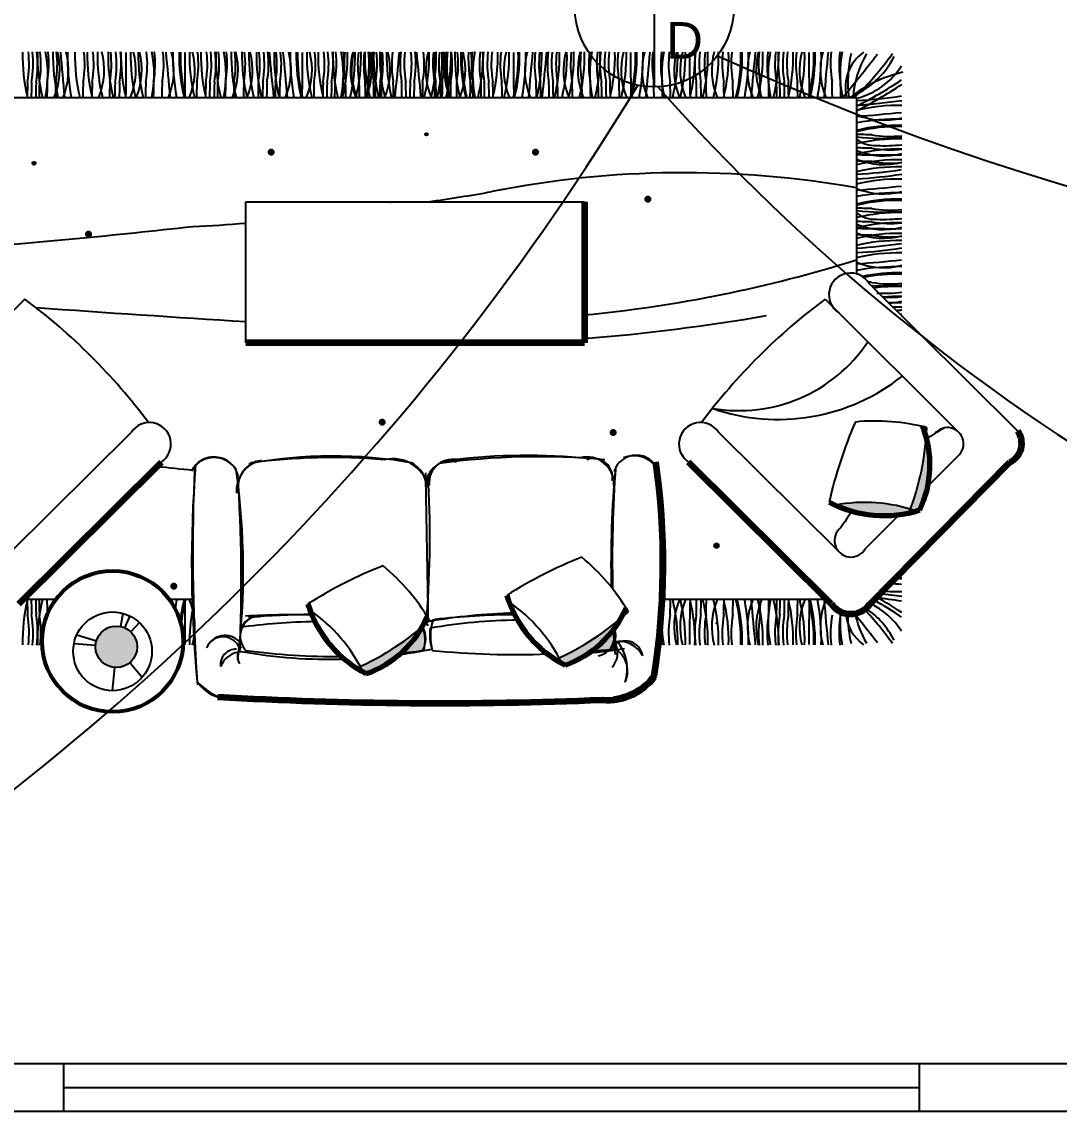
# Model space of a CAD drawing. Header units: millimetres. Extents: x 2979.6 to 3002.1, y 1616.9 to 1649.8.
# Drawn here: x 2985.661 to 2988.923, y 1623.367 to 1626.791 of the extents above; entities that cross this region are included whole.
import ezdxf

# ---------------------------------------------------------------- set-up
doc = ezdxf.new("R2010")
doc.units = ezdxf.units.MM
for name, color, linetype in [('Civil', 7, 'Continuous'), ('Elétrico', 2, 'Continuous'), ('Fiação', 5, 'Continuous'), ('Objetos', 7, 'Continuous')]:
    doc.layers.add(name, color=color, linetype=linetype)
doc.styles.get("Standard").update_dxf_attribs({"font": 'arial.ttf'})

msp = doc.modelspace()

# ---------------------------------------------------------------- hatches: boundary and pattern name
at = {"layer": 'Objetos'}
h = msp.add_hatch(color=256, dxfattribs=at)
h.dxf.hatch_style = 1
h.paths.add_polyline_path([(2986.938, 1626.4372, 1), (2986.9298, 1626.4372, 1)])
h = msp.add_hatch(color=256, dxfattribs=at)
h.dxf.hatch_style = 1
h.paths.add_polyline_path([(2985.6948, 1626.346, 1), (2985.705, 1626.346, 1)])
h = msp.add_hatch(color=252, dxfattribs=at)
h.dxf.hatch_style = 1
h.set_gradient(color1=(132, 132, 132), rotation=60, centered=1, one_color=1, tint=1, name='INVHEMISPHERICAL')
h.paths.add_polyline_path([(2988.505, 1625.4838, -0.185909), (2988.4816, 1625.2501, 0.134964), (2988.2197, 1625.2717, 0.163015), (2988.451, 1625.2472, 0.070445)])
h = msp.add_hatch(color=256, dxfattribs=at)
h.dxf.hatch_style = 1
h.paths.add_polyline_path([(2987.8385, 1625.1442, 1), (2987.8525, 1625.1442, 1)])
h = msp.add_hatch(color=252, dxfattribs=at)
h.dxf.hatch_style = 1
h.paths.add_polyline_path([(2985.8932, 1624.8264, 1), (2986.024, 1624.8264, 1)])
h = msp.add_hatch(color=252, dxfattribs=at)
h.dxf.hatch_style = 1
h.set_gradient(color1=(132, 132, 132), rotation=60, centered=1, one_color=1, tint=1, name='INVHEMISPHERICAL')
h.paths.add_polyline_path([(2986.9197, 1624.8886, -0.066845), (2986.7256, 1624.7647, -0.009616), (2986.7342, 1624.7477, 0.008007), (2986.7446, 1624.7422, 0.18034)])
h = msp.add_hatch(color=252, dxfattribs=at)
h.dxf.hatch_style = 1
h.set_gradient(color1=(132, 132, 132), rotation=60, centered=1, one_color=1, tint=1, name='INVHEMISPHERICAL')
h.paths.add_polyline_path([(2986.9215, 1624.8883, 0.00021), (2986.9197, 1624.8885, -0.081369), (2986.8532, 1624.8064, 0.008386), (2986.9216, 1624.8145, 0.063774), (2986.929, 1624.8318, 0.132735)])
h = msp.add_hatch(color=252, dxfattribs=at)
h.dxf.hatch_style = 1
h.set_gradient(color1=(132, 132, 132), rotation=60, centered=1, one_color=1, tint=1, name='INVHEMISPHERICAL')
h.paths.add_polyline_path([(2987.5448, 1624.9155, -0.066845), (2987.3506, 1624.7916, -0.009616), (2987.3593, 1624.7746, 0.008007), (2987.3697, 1624.7691, 0.18034)])
h.paths.add_polyline_path([(2987.5232, 1624.844, -0.0027), (2987.5207, 1624.8791, -0.073181), (2987.4527, 1624.8126, 0.005335), (2987.5096, 1624.8183, 0.117555)], flags=17)

# ---------------------------------------------------------------- linework, layer by layer
at = {"layer": 'Civil'}
for p, q in [((2983.875, 1623.5168), (2991.425, 1623.5168)), ((2985.7923, 1623.5168), (2985.7923, 1623.3668)), ((2988.4837, 1623.3668), (2988.4837, 1623.5168)), ((2985.7923, 1623.4418), (2988.4837, 1623.4418)), ((2983.875, 1623.3668), (2991.575, 1623.3668))]:
    msp.add_line(p, q, dxfattribs=at)
at = {"layer": 'Elétrico'}
msp.add_line((2987.65, 1626.8359), (2987.65, 1626.5859), dxfattribs=at)
msp.add_circle((2987.65, 1626.8359), 0.25, dxfattribs=at)
for centre, radius, start, end in [((2991.4379, 1634.6408), 8.7286, 245.72034, 293.19834), ((2980.5317, 1630.8812), 8.2672, 301.83818, 328.74028), ((2992.4709, 1630.8526), 6.4295, 221.57381, 258.1365)]:
    msp.add_arc(centre, radius, start, end, dxfattribs=at)
at = {"layer": 'Objetos', "color": 0}
for p, q in [((2985.4653, 1626.5534, -803.9027), (2988.2858, 1626.5534, -803.9027)), ((2988.2858, 1626.5534, -803.9027), (2988.2858, 1625.9987, -803.9027)), ((2986.3661, 1625.7816, -803.9027), (2986.3661, 1626.2251, -803.9027)), ((2986.3661, 1626.2251, -803.9027), (2987.4305, 1626.2251, -803.9027)), ((2988.7931, 1625.5037, -803.9027), (2988.3256, 1625.9686, -803.9027)), ((2985.6711, 1625.9191, -803.9027), (2985.2504, 1625.5005, -803.9027)), ((2988.187, 1625.9191, -803.9027), (2988.6077, 1625.5005, -803.9027)), ((2985.6262, 1625.1237, -803.9027), (2986.0061, 1625.501, -803.9027)), ((2988.2319, 1625.1237, -803.9027), (2987.852, 1625.501, -803.9027)), ((2988.5098, 1625.3308, -803.9027), (2988.6045, 1625.4255, -803.9027)), ((2988.5098, 1625.3308, -803.9027), (2988.6045, 1625.4255, -803.9027)), ((2988.3131, 1625.1341, -803.9027), (2988.4209, 1625.2419, -803.9027)), ((2988.3131, 1625.1341, -803.9027), (2988.4209, 1625.2419, -803.9027)), ((2985.7682, 1624.9747, -803.9027), (2985.6654, 1624.9747, -803.9027)), ((2986.1971, 1624.9747, -803.9027), (2986.1257, 1624.9747, -803.9027)), ((2988.1927, 1624.9747, -803.9027), (2987.675, 1624.9747, -803.9027))]:
    msp.add_line(p, q, dxfattribs=at)
at = {"layer": 'Objetos', "color": 0, "lineweight": 100}
for p, q in [((2987.4305, 1626.2251, -803.9027), (2987.4305, 1625.7816, -803.9027)), ((2987.4305, 1625.7816, -803.9027), (2986.3661, 1625.7816, -803.9027)), ((2985.6524, 1624.9618, -803.9027), (2986.1002, 1625.4069, -803.9027)), ((2988.2057, 1624.9618, -803.9027), (2987.7579, 1625.4069, -803.9027)), ((2988.3275, 1624.9601, -803.9027), (2988.7683, 1625.4066, -803.9027))]:
    msp.add_line(p, q, dxfattribs=at)
at = {"layer": 'Objetos'}
for p, q in [((2985.9795, 1624.9316, -803.9027), (2985.9713, 1624.8905, -803.7839)), ((2986.0007, 1624.9237, -803.9027), (2985.9845, 1624.8864, -803.7861)), ((2986.0317, 1624.9024, -803.9027), (2986.0039, 1624.8735, -803.7871)), ((2985.8347, 1624.8644, -803.9027), (2985.896, 1624.8456, -803.7521)), ((2985.8257, 1624.8372, -803.9027), (2985.8934, 1624.8317, -803.7478)), ((2985.9524, 1624.7613, -803.7421), (2985.9456, 1624.6884, -803.9027)), ((2986.0012, 1624.7768, -803.7569), (2986.0404, 1624.7311, -803.9027))]:
    msp.add_line(p, q, dxfattribs=at)
for centre, radius in [((2986.9339, 1626.4372, -803.5986), 0.00411), ((2985.6999, 1626.346, -803.5986), 0.00509), ((2987.8455, 1625.1442, -803.5986), 0.00703)]:
    msp.add_circle(centre, radius, dxfattribs=at)
at = {"layer": 'Objetos', "color": 0, "lineweight": 53}
msp.add_circle((2985.9469, 1624.8435, -803.9027), 0.2217, dxfattribs=at)
at = {"layer": 'Objetos', "color": 0}
for centre, radius in [((2985.9469, 1624.8122, -803.9027), 0.1238), ((2985.9586, 1624.8264, -803.5986), 0.0654)]:
    msp.add_circle(centre, radius, dxfattribs=at)
for centre, radius, start, end in [((2986.2044, 1626.683, -803.9027), 0.5405, 178.6331, 193.8573), ((2985.3636, 1626.6575, -803.9027), 0.3208, 349.9349, 6.8829), ((2985.3763, 1626.6575, -803.9027), 0.3208, 349.9349, 6.8829), ((2985.3905, 1626.6576, -803.9027), 0.3208, 349.9349, 6.8829), ((2986.2509, 1626.6831, -803.9027), 0.5405, 178.6331, 193.8573), ((2985.4009, 1626.6576, -803.9027), 0.3208, 349.9349, 6.8829), ((2985.3838, 1626.6259, -803.9027), 0.3594, 348.4112, 11.2455), ((2985.4256, 1626.6577, -803.9027), 0.3208, 349.9349, 6.8829), ((2986.2999, 1626.6833, -803.9027), 0.5405, 178.6331, 193.8573), ((2985.5593, 1626.6393, -803.9027), 0.2216, 337.3098, 14.8613), ((2985.4524, 1626.6577, -803.9027), 0.3208, 349.9349, 6.8829), ((2979.5073, 1626.0575, -803.9027), 6.3087, 4.51462, 5.80171), ((2985.5866, 1626.6388, -803.9027), 0.2216, 337.3098, 14.8613), ((2986.5226, 1626.6836, -803.9027), 0.7176, 179.0195, 190.4039), ((2986.369, 1626.6829, -803.9027), 0.5405, 178.6331, 193.8573), ((2985.5385, 1626.6574, -803.9027), 0.3208, 349.9349, 6.8829), ((2986.4076, 1626.683, -803.9027), 0.5405, 178.6331, 193.8573), ((2985.5668, 1626.6575, -803.9027), 0.3208, 349.9349, 6.8829), ((2986.4395, 1626.6833, -803.9027), 0.5405, 178.6331, 193.8573), ((2985.6989, 1626.6393, -803.9027), 0.2216, 337.3098, 14.8613), ((2986.4731, 1626.6832, -803.9027), 0.5405, 178.6331, 193.8573), ((2985.6225, 1626.6573, -803.9027), 0.3208, 349.9349, 6.8829), ((2985.6389, 1626.6575, -803.9027), 0.3208, 349.9349, 6.8829), ((2985.6531, 1626.6576, -803.9027), 0.3208, 349.9349, 6.8829), ((2986.5135, 1626.6831, -803.9027), 0.5405, 178.6331, 193.8573), ((2981.3633, 1626.6629, -803.9027), 4.6268, 358.628, 0.3934), ((2985.7985, 1626.6389, -803.9027), 0.2216, 337.3098, 14.8613), ((2986.5438, 1626.6829, -803.9027), 0.5405, 178.6331, 193.8573), ((2985.8171, 1626.6387, -803.9027), 0.2216, 337.3098, 14.8613), ((2986.5679, 1626.6827, -803.9027), 0.5405, 178.6331, 193.8573), ((2985.7354, 1626.6576, -803.9027), 0.3208, 349.9349, 6.8829), ((2985.7183, 1626.6259, -803.9027), 0.3594, 348.4112, 11.2455), ((2985.7601, 1626.6577, -803.9027), 0.3208, 349.9349, 6.8829), ((2985.7869, 1626.6577, -803.9027), 0.3208, 349.9349, 6.8829), ((2979.8387, 1626.0575, -803.9027), 6.3087, 4.51462, 5.80171), ((2985.918, 1626.6388, -803.9027), 0.2216, 337.3098, 14.8613), ((2986.8539, 1626.6836, -803.9027), 0.7176, 179.0195, 190.4039), ((2986.6963, 1626.6829, -803.9027), 0.5405, 178.6331, 193.8573), ((2986.7004, 1626.6829, -803.9027), 0.5405, 178.6331, 193.8573), ((2981.5488, 1626.6629, -803.9027), 4.6268, 358.628, 0.3934), ((2985.984, 1626.6389, -803.9027), 0.2216, 337.3098, 14.8613), ((2986.7292, 1626.6829, -803.9027), 0.5405, 178.6331, 193.8573), ((2985.8959, 1626.6574, -803.9027), 0.3208, 349.9349, 6.8829), ((2986.765, 1626.683, -803.9027), 0.5405, 178.6331, 193.8573), ((2985.9242, 1626.6575, -803.9027), 0.3208, 349.9349, 6.8829), ((2985.9369, 1626.6575, -803.9027), 0.3208, 349.9349, 6.8829), ((2985.9511, 1626.6576, -803.9027), 0.3208, 349.9349, 6.8829), ((2986.8115, 1626.6831, -803.9027), 0.5405, 178.6331, 193.8573), ((2985.9615, 1626.6576, -803.9027), 0.3208, 349.9349, 6.8829), ((2985.9444, 1626.6259, -803.9027), 0.3594, 348.4112, 11.2455), ((2985.9862, 1626.6577, -803.9027), 0.3208, 349.9349, 6.8829), ((2986.8605, 1626.6833, -803.9027), 0.5405, 178.6331, 193.8573), ((2986.1199, 1626.6393, -803.9027), 0.2216, 337.3098, 14.8613), ((2986.013, 1626.6577, -803.9027), 0.3208, 349.9349, 6.8829), ((2986.8941, 1626.6832, -803.9027), 0.5405, 178.6331, 193.8573), ((2986.0435, 1626.6573, -803.9027), 0.3208, 349.9349, 6.8829), ((2986.1652, 1626.6387, -803.9027), 0.2216, 337.3098, 14.8613), ((2986.9159, 1626.6827, -803.9027), 0.5405, 178.6331, 193.8573), ((2986.9395, 1626.6828, -803.9027), 0.5405, 178.6331, 193.8573), ((2986.0894, 1626.6572, -803.9027), 0.3208, 349.9349, 6.8829), ((2986.1035, 1626.6573, -803.9027), 0.3208, 349.9349, 6.8829), ((2986.1165, 1626.6577, -803.9027), 0.3208, 349.9349, 6.8829), ((2998.3849, 1627.8036, -803.9027), 11.9971, 185.30083, 185.98346), ((2986.9954, 1626.6826, -803.9027), 0.5405, 178.6331, 193.8573), ((2986.1429, 1626.6569, -803.9027), 0.3208, 349.9349, 6.8829), ((2986.1567, 1626.6571, -803.9027), 0.3208, 349.9349, 6.8829), ((2980.2072, 1626.0575, -803.9027), 6.3087, 4.51462, 5.80171), ((2986.2865, 1626.6388, -803.9027), 0.2216, 337.3098, 14.8613), ((2987.2225, 1626.6836, -803.9027), 0.7176, 179.0195, 190.4039), ((2987.0649, 1626.6829, -803.9027), 0.5405, 178.6331, 193.8573), ((2987.0689, 1626.6829, -803.9027), 0.5405, 178.6331, 193.8573), ((2981.9173, 1626.6629, -803.9027), 4.6268, 358.628, 0.3934), ((2986.3525, 1626.6389, -803.9027), 0.2216, 337.3098, 14.8613), ((2987.0978, 1626.6829, -803.9027), 0.5405, 178.6331, 193.8573), ((2986.2644, 1626.6574, -803.9027), 0.3208, 349.9349, 6.8829), ((2987.1335, 1626.683, -803.9027), 0.5405, 178.6331, 193.8573), ((2986.2928, 1626.6575, -803.9027), 0.3208, 349.9349, 6.8829), ((2986.3055, 1626.6575, -803.9027), 0.3208, 349.9349, 6.8829), ((2986.3196, 1626.6576, -803.9027), 0.3208, 349.9349, 6.8829), ((2987.18, 1626.6831, -803.9027), 0.5405, 178.6331, 193.8573), ((2986.33, 1626.6576, -803.9027), 0.3208, 349.9349, 6.8829), ((2986.313, 1626.6259, -803.9027), 0.3594, 348.4112, 11.2455), ((2986.1453, 1626.6828, -803.9027), 0.5405, 346.1427, 1.3669), ((2986.3548, 1626.6577, -803.9027), 0.3208, 349.9349, 6.8829), ((2986.9954, 1626.6572, -803.9027), 0.3208, 173.1171, 190.0651), ((2986.1689, 1626.6827, -803.9027), 0.5405, 346.1427, 1.3669), ((2986.9165, 1626.6387, -803.9027), 0.2216, 165.1387, 202.6902), ((2986.9196, 1626.6387, -803.9027), 0.2216, 165.1387, 202.6902), ((2986.1876, 1626.6832, -803.9027), 0.5405, 346.1427, 1.3669), ((2987.0382, 1626.6573, -803.9027), 0.3208, 173.1171, 190.0651), ((2987.057, 1626.6569, -803.9027), 0.3208, 173.1171, 190.0651), ((2987.2803, 1626.6833, -803.9027), 0.5405, 178.6331, 193.8573), ((2986.5397, 1626.6393, -803.9027), 0.2216, 337.3098, 14.8613), ((2974.815, 1627.8036, -803.9027), 11.9971, 354.01654, 354.69917), ((2986.4329, 1626.6577, -803.9027), 0.3208, 349.9349, 6.8829), ((2987.0834, 1626.6577, -803.9027), 0.3208, 173.1171, 190.0651), ((2987.3081, 1626.6828, -803.9027), 0.5405, 178.6331, 193.8573), ((2986.4579, 1626.6572, -803.9027), 0.3208, 349.9349, 6.8829), ((2987.3271, 1626.6832, -803.9027), 0.5405, 178.6331, 193.8573), ((2986.4721, 1626.6573, -803.9027), 0.3208, 349.9349, 6.8829), ((2986.4764, 1626.6573, -803.9027), 0.3208, 349.9349, 6.8829), ((2986.5981, 1626.6387, -803.9027), 0.2216, 337.3098, 14.8613), ((2987.3489, 1626.6827, -803.9027), 0.5405, 178.6331, 193.8573), ((2987.1452, 1626.6569, -803.9027), 0.3208, 173.1171, 190.0651), ((2974.9032, 1627.8036, -803.9027), 11.9971, 354.01654, 354.69917), ((2987.1716, 1626.6577, -803.9027), 0.3208, 173.1171, 190.0651), ((2987.1845, 1626.6573, -803.9027), 0.3208, 173.1171, 190.0651), ((2986.5665, 1626.6573, -803.9027), 0.3208, 349.9349, 6.8829), ((2986.5795, 1626.6577, -803.9027), 0.3208, 349.9349, 6.8829), ((2998.8479, 1627.8036, -803.9027), 11.9971, 185.30083, 185.98346), ((2986.6059, 1626.6569, -803.9027), 0.3208, 349.9349, 6.8829), ((2986.4022, 1626.6827, -803.9027), 0.5405, 346.1427, 1.3669), ((2987.1529, 1626.6387, -803.9027), 0.2216, 165.1387, 202.6902), ((2986.424, 1626.6832, -803.9027), 0.5405, 346.1427, 1.3669), ((2987.2746, 1626.6573, -803.9027), 0.3208, 173.1171, 190.0651), ((2987.279, 1626.6573, -803.9027), 0.3208, 173.1171, 190.0651), ((2986.443, 1626.6828, -803.9027), 0.5405, 346.1427, 1.3669), ((2987.2932, 1626.6572, -803.9027), 0.3208, 173.1171, 190.0651), ((2986.6677, 1626.6577, -803.9027), 0.3208, 349.9349, 6.8829), ((2987.2114, 1626.6393, -803.9027), 0.2216, 165.1387, 202.6902), ((2998.9361, 1627.8036, -803.9027), 11.9971, 185.30083, 185.98346), ((2986.4707, 1626.6833, -803.9027), 0.5405, 346.1427, 1.3669), ((2987.3182, 1626.6577, -803.9027), 0.3208, 173.1171, 190.0651), ((2986.6941, 1626.6569, -803.9027), 0.3208, 349.9349, 6.8829), ((2987.5635, 1626.6832, -803.9027), 0.5405, 178.6331, 193.8573), ((2986.7129, 1626.6573, -803.9027), 0.3208, 349.9349, 6.8829), ((2986.8346, 1626.6387, -803.9027), 0.2216, 337.3098, 14.8613), ((2987.5822, 1626.6827, -803.9027), 0.5405, 178.6331, 193.8573), ((2987.5853, 1626.6827, -803.9027), 0.5405, 178.6331, 193.8573), ((2987.6058, 1626.6828, -803.9027), 0.5405, 178.6331, 193.8573), ((2986.7556, 1626.6572, -803.9027), 0.3208, 349.9349, 6.8829), ((2987.3963, 1626.6577, -803.9027), 0.3208, 173.1171, 190.0651), ((2987.4381, 1626.6259, -803.9027), 0.3594, 168.7545, 191.5888), ((2986.5711, 1626.6831, -803.9027), 0.5405, 346.1427, 1.3669), ((2987.421, 1626.6576, -803.9027), 0.3208, 173.1171, 190.0651), ((2987.4314, 1626.6576, -803.9027), 0.3208, 173.1171, 190.0651), ((2987.4456, 1626.6575, -803.9027), 0.3208, 173.1171, 190.0651), ((2987.4583, 1626.6575, -803.9027), 0.3208, 173.1171, 190.0651), ((2986.6176, 1626.683, -803.9027), 0.5405, 346.1427, 1.3669), ((2987.4866, 1626.6574, -803.9027), 0.3208, 173.1171, 190.0651), ((2987.3985, 1626.6389, -803.9027), 0.2216, 165.1387, 202.6902), ((2986.6533, 1626.6829, -803.9027), 0.5405, 346.1427, 1.3669), ((2986.6822, 1626.6829, -803.9027), 0.5405, 346.1427, 1.3669), ((2991.8338, 1626.6629, -803.9027), 4.6268, 179.6066, 181.372), ((2986.6862, 1626.6829, -803.9027), 0.5405, 346.1427, 1.3669), ((2986.5286, 1626.6836, -803.9027), 0.7176, 349.5961, 0.9805), ((2987.4646, 1626.6388, -803.9027), 0.2216, 165.1387, 202.6902), ((2993.5439, 1626.0575, -803.9027), 6.3087, 174.19829, 175.48538), ((2987.5944, 1626.6571, -803.9027), 0.3208, 173.1171, 190.0651), ((2986.7557, 1626.6826, -803.9027), 0.5405, 346.1427, 1.3669), ((2987.6082, 1626.6569, -803.9027), 0.3208, 173.1171, 190.0651), ((2975.3662, 1627.8036, -803.9027), 11.9971, 354.01654, 354.69917), ((2987.6346, 1626.6577, -803.9027), 0.3208, 173.1171, 190.0651), ((2987.6476, 1626.6573, -803.9027), 0.3208, 173.1171, 190.0651), ((2986.8115, 1626.6828, -803.9027), 0.5405, 346.1427, 1.3669), ((2987.6617, 1626.6572, -803.9027), 0.3208, 173.1171, 190.0651), ((2986.8352, 1626.6827, -803.9027), 0.5405, 346.1427, 1.3669), ((2987.5859, 1626.6387, -803.9027), 0.2216, 165.1387, 202.6902), ((2986.857, 1626.6832, -803.9027), 0.5405, 346.1427, 1.3669), ((2987.7076, 1626.6573, -803.9027), 0.3208, 173.1171, 190.0651), ((2987.6312, 1626.6393, -803.9027), 0.2216, 165.1387, 202.6902), ((2986.8906, 1626.6833, -803.9027), 0.5405, 346.1427, 1.3669), ((2987.738, 1626.6577, -803.9027), 0.3208, 173.1171, 190.0651), ((2987.7648, 1626.6577, -803.9027), 0.3208, 173.1171, 190.0651), ((2987.8066, 1626.6259, -803.9027), 0.3594, 168.7545, 191.5888), ((2986.9396, 1626.6831, -803.9027), 0.5405, 346.1427, 1.3669), ((2987.7896, 1626.6576, -803.9027), 0.3208, 173.1171, 190.0651), ((2987.8, 1626.6576, -803.9027), 0.3208, 173.1171, 190.0651), ((2987.8141, 1626.6575, -803.9027), 0.3208, 173.1171, 190.0651), ((2987.8268, 1626.6575, -803.9027), 0.3208, 173.1171, 190.0651), ((2986.9861, 1626.683, -803.9027), 0.5405, 346.1427, 1.3669), ((2987.8552, 1626.6574, -803.9027), 0.3208, 173.1171, 190.0651), ((2987.7671, 1626.6389, -803.9027), 0.2216, 165.1387, 202.6902), ((2987.0218, 1626.6829, -803.9027), 0.5405, 346.1427, 1.3669), ((2987.0507, 1626.6829, -803.9027), 0.5405, 346.1427, 1.3669), ((2992.2023, 1626.6629, -803.9027), 4.6268, 179.6066, 181.372), ((2987.0547, 1626.6829, -803.9027), 0.5405, 346.1427, 1.3669), ((2986.8971, 1626.6836, -803.9027), 0.7176, 349.5961, 0.9805), ((2987.8331, 1626.6388, -803.9027), 0.2216, 165.1387, 202.6902), ((2993.9124, 1626.0575, -803.9027), 6.3087, 174.19829, 175.48538), ((2987.9642, 1626.6577, -803.9027), 0.3208, 173.1171, 190.0651), ((2987.991, 1626.6577, -803.9027), 0.3208, 173.1171, 190.0651), ((2988.0328, 1626.6259, -803.9027), 0.3594, 168.7545, 191.5888), ((2988.0157, 1626.6576, -803.9027), 0.3208, 173.1171, 190.0651), ((2987.1832, 1626.6827, -803.9027), 0.5405, 346.1427, 1.3669), ((2987.9339, 1626.6387, -803.9027), 0.2216, 165.1387, 202.6902), ((2987.9526, 1626.6389, -803.9027), 0.2216, 165.1387, 202.6902), ((2987.2073, 1626.6829, -803.9027), 0.5405, 346.1427, 1.3669), ((2992.3878, 1626.6629, -803.9027), 4.6268, 179.6066, 181.372), ((2987.2376, 1626.6831, -803.9027), 0.5405, 346.1427, 1.3669), ((2988.098, 1626.6576, -803.9027), 0.3208, 173.1171, 190.0651), ((2988.1121, 1626.6575, -803.9027), 0.3208, 173.1171, 190.0651), ((2987.278, 1626.6832, -803.9027), 0.5405, 346.1427, 1.3669), ((2988.1286, 1626.6573, -803.9027), 0.3208, 173.1171, 190.0651), ((2988.0522, 1626.6393, -803.9027), 0.2216, 165.1387, 202.6902), ((2987.3115, 1626.6833, -803.9027), 0.5405, 346.1427, 1.3669), ((2988.1842, 1626.6575, -803.9027), 0.3208, 173.1171, 190.0651), ((2987.3435, 1626.683, -803.9027), 0.5405, 346.1427, 1.3669), ((2988.2126, 1626.6574, -803.9027), 0.3208, 173.1171, 190.0651), ((2987.3821, 1626.6829, -803.9027), 0.5405, 346.1427, 1.3669), ((2987.3861, 1626.6829, -803.9027), 0.5405, 346.1427, 1.3669), ((2987.2285, 1626.6836, -803.9027), 0.7176, 349.5961, 0.9805), ((2988.1645, 1626.6388, -803.9027), 0.2216, 165.1387, 202.6902), ((2994.2438, 1626.0575, -803.9027), 6.3087, 174.19829, 175.48538), ((2988.1918, 1626.6393, -803.9027), 0.2216, 165.1387, 202.6902), ((2987.4512, 1626.6833, -803.9027), 0.5405, 346.1427, 1.3669), ((2988.2986, 1626.6577, -803.9027), 0.3208, 173.1171, 190.0651), ((2988.3254, 1626.6577, -803.9027), 0.3208, 173.1171, 190.0651), ((2988.3673, 1626.6259, -803.9027), 0.3594, 168.7545, 191.5888), ((2987.5002, 1626.6831, -803.9027), 0.5405, 346.1427, 1.3669), ((2988.3502, 1626.6576, -803.9027), 0.3208, 173.1171, 190.0651), ((2988.3606, 1626.6576, -803.9027), 0.3208, 173.1171, 190.0651), ((2988.3747, 1626.6575, -803.9027), 0.3208, 173.1171, 190.0651), ((2988.3874, 1626.6575, -803.9027), 0.3208, 173.1171, 190.0651), ((2987.5467, 1626.683, -803.9027), 0.5405, 346.1427, 1.3669), ((2988.4158, 1626.6574, -803.9027), 0.3208, 173.1171, 190.0651), ((2988.3277, 1626.6389, -803.9027), 0.2216, 165.1387, 202.6902), ((2987.5824, 1626.6829, -803.9027), 0.5405, 346.1427, 1.3669), ((2987.6113, 1626.6829, -803.9027), 0.5405, 346.1427, 1.3669), ((2992.7629, 1626.6629, -803.9027), 4.6268, 179.6066, 181.372), ((2987.6153, 1626.6829, -803.9027), 0.5405, 346.1427, 1.3669), ((2987.4577, 1626.6836, -803.9027), 0.7176, 349.5961, 0.9805), ((2988.3937, 1626.6388, -803.9027), 0.2216, 165.1387, 202.6902), ((2994.473, 1626.0575, -803.9027), 6.3087, 174.19829, 175.48538), ((2988.5248, 1626.6577, -803.9027), 0.3208, 173.1171, 190.0651), ((2988.5516, 1626.6577, -803.9027), 0.3208, 173.1171, 190.0651), ((2988.5934, 1626.6259, -803.9027), 0.3594, 168.7545, 191.5888), ((2984.8804, 1629.3566, -803.9027), 4.3776, 320.1568, 322.4559), ((2988.3892, 1626.584, -803.9027), 0.138, 125.9057, 192.8054), ((2988.6483, 1626.6019, -803.9027), 0.3898, 166.7215, 187.1491), ((2988.1614, 1626.8066, -803.9027), 0.2733, 292.1181, 332.6967), ((2988.598, 1626.5292, -803.9027), 0.3239, 150.135, 175.7243), ((2987.621, 1627.2424, -803.9027), 0.9533, 313.716, 324.6847), ((2988.5257, 1626.2226, -803.9027), 0.4202, 102.9523, 128.0769), ((2988.2295, 1626.7767, -803.9027), 0.2333, 283.9935, 327.7288), ((2989.2563, 1626.4883, -803.9027), 3.5785, 178.1891, 178.9775), ((2989.269, 1626.4884, -803.9027), 3.5785, 178.1891, 178.9775), ((2989.2831, 1626.4884, -803.9027), 3.5785, 178.1891, 178.9775), ((2989.2935, 1626.4884, -803.9027), 3.5785, 178.1891, 178.9775), ((2989.3183, 1626.4885, -803.9027), 3.5785, 178.1891, 178.9775), ((2989.345, 1626.4886, -803.9027), 3.5785, 178.1891, 178.9775), ((2989.4311, 1626.4883, -803.9027), 3.5785, 178.1891, 178.9775), ((2989.4595, 1626.4883, -803.9027), 3.5785, 178.1891, 178.9775), ((2989.5151, 1626.4881, -803.9027), 3.5785, 178.1891, 178.9775), ((2989.5315, 1626.4884, -803.9027), 3.5785, 178.1891, 178.9775), ((2989.5457, 1626.4884, -803.9027), 3.5785, 178.1891, 178.9775), ((2989.628, 1626.4884, -803.9027), 3.5785, 178.1891, 178.9775), ((2989.6527, 1626.4885, -803.9027), 3.5785, 178.1891, 178.9775), ((2989.6795, 1626.4886, -803.9027), 3.5785, 178.1891, 178.9775), ((2989.7885, 1626.4883, -803.9027), 3.5785, 178.1891, 178.9775), ((2989.8169, 1626.4883, -803.9027), 3.5785, 178.1891, 178.9775), ((2989.8296, 1626.4884, -803.9027), 3.5785, 178.1891, 178.9775), ((2989.8437, 1626.4884, -803.9027), 3.5785, 178.1891, 178.9775), ((2989.8541, 1626.4884, -803.9027), 3.5785, 178.1891, 178.9775), ((2989.8789, 1626.4885, -803.9027), 3.5785, 178.1891, 178.9775), ((2989.9057, 1626.4886, -803.9027), 3.5785, 178.1891, 178.9775), ((2989.9361, 1626.4881, -803.9027), 3.5785, 178.1891, 178.9775), ((2989.982, 1626.4881, -803.9027), 3.5785, 178.1891, 178.9775), ((2989.9961, 1626.4881, -803.9027), 3.5785, 178.1891, 178.9775), ((2990.0091, 1626.4886, -803.9027), 3.5785, 178.1891, 178.9775), ((2990.0355, 1626.4878, -803.9027), 3.5785, 178.1891, 178.9775), ((2990.0493, 1626.488, -803.9027), 3.5785, 178.1891, 178.9775), ((2990.157, 1626.4883, -803.9027), 3.5785, 178.1891, 178.9775), ((2990.1854, 1626.4883, -803.9027), 3.5785, 178.1891, 178.9775), ((2990.1981, 1626.4884, -803.9027), 3.5785, 178.1891, 178.9775), ((2990.2123, 1626.4884, -803.9027), 3.5785, 178.1891, 178.9775), ((2990.2227, 1626.4884, -803.9027), 3.5785, 178.1891, 178.9775), ((2990.2474, 1626.4885, -803.9027), 3.5785, 178.1891, 178.9775), ((2983.1028, 1626.4881, -803.9027), 3.5785, 1.0225, 1.8109), ((2983.1456, 1626.4881, -803.9027), 3.5785, 1.0225, 1.8109), ((2983.1644, 1626.4878, -803.9027), 3.5785, 1.0225, 1.8109), ((2990.3255, 1626.4886, -803.9027), 3.5785, 178.1891, 178.9775), ((2983.1908, 1626.4886, -803.9027), 3.5785, 1.0225, 1.8109), ((2990.3505, 1626.4881, -803.9027), 3.5785, 178.1891, 178.9775), ((2990.3647, 1626.4881, -803.9027), 3.5785, 178.1891, 178.9775), ((2990.369, 1626.4881, -803.9027), 3.5785, 178.1891, 178.9775), ((2983.2526, 1626.4878, -803.9027), 3.5785, 1.0225, 1.8109), ((2983.279, 1626.4886, -803.9027), 3.5785, 1.0225, 1.8109), ((2983.2919, 1626.4881, -803.9027), 3.5785, 1.0225, 1.8109), ((2990.4592, 1626.4881, -803.9027), 3.5785, 178.1891, 178.9775), ((2990.4721, 1626.4886, -803.9027), 3.5785, 178.1891, 178.9775), ((2990.4985, 1626.4878, -803.9027), 3.5785, 178.1891, 178.9775), ((2983.382, 1626.4881, -803.9027), 3.5785, 1.0225, 1.8109), ((2983.3864, 1626.4881, -803.9027), 3.5785, 1.0225, 1.8109), ((2983.4006, 1626.4881, -803.9027), 3.5785, 1.0225, 1.8109), ((2990.5603, 1626.4886, -803.9027), 3.5785, 178.1891, 178.9775), ((2983.4256, 1626.4886, -803.9027), 3.5785, 1.0225, 1.8109), ((2990.5867, 1626.4878, -803.9027), 3.5785, 178.1891, 178.9775), ((2990.6055, 1626.4881, -803.9027), 3.5785, 178.1891, 178.9775), ((2990.6483, 1626.4881, -803.9027), 3.5785, 178.1891, 178.9775), ((2983.5037, 1626.4885, -803.9027), 3.5785, 1.0225, 1.8109), ((2983.5284, 1626.4884, -803.9027), 3.5785, 1.0225, 1.8109), ((2983.5388, 1626.4884, -803.9027), 3.5785, 1.0225, 1.8109), ((2983.553, 1626.4884, -803.9027), 3.5785, 1.0225, 1.8109), ((2983.5657, 1626.4883, -803.9027), 3.5785, 1.0225, 1.8109), ((2983.594, 1626.4883, -803.9027), 3.5785, 1.0225, 1.8109), ((2983.7018, 1626.488, -803.9027), 3.5785, 1.0225, 1.8109), ((2983.7156, 1626.4878, -803.9027), 3.5785, 1.0225, 1.8109), ((2983.742, 1626.4886, -803.9027), 3.5785, 1.0225, 1.8109), ((2983.7549, 1626.4881, -803.9027), 3.5785, 1.0225, 1.8109), ((2983.7691, 1626.4881, -803.9027), 3.5785, 1.0225, 1.8109), ((2983.815, 1626.4881, -803.9027), 3.5785, 1.0225, 1.8109), ((2983.8454, 1626.4886, -803.9027), 3.5785, 1.0225, 1.8109), ((2983.8722, 1626.4885, -803.9027), 3.5785, 1.0225, 1.8109), ((2983.897, 1626.4884, -803.9027), 3.5785, 1.0225, 1.8109), ((2983.9074, 1626.4884, -803.9027), 3.5785, 1.0225, 1.8109), ((2983.9215, 1626.4884, -803.9027), 3.5785, 1.0225, 1.8109), ((2983.9342, 1626.4883, -803.9027), 3.5785, 1.0225, 1.8109), ((2983.9626, 1626.4883, -803.9027), 3.5785, 1.0225, 1.8109), ((2984.0715, 1626.4886, -803.9027), 3.5785, 1.0225, 1.8109), ((2984.0983, 1626.4885, -803.9027), 3.5785, 1.0225, 1.8109), ((2984.1231, 1626.4884, -803.9027), 3.5785, 1.0225, 1.8109), ((2984.2054, 1626.4884, -803.9027), 3.5785, 1.0225, 1.8109), ((2984.2195, 1626.4884, -803.9027), 3.5785, 1.0225, 1.8109), ((2984.236, 1626.4881, -803.9027), 3.5785, 1.0225, 1.8109), ((2984.2916, 1626.4883, -803.9027), 3.5785, 1.0225, 1.8109), ((2984.32, 1626.4883, -803.9027), 3.5785, 1.0225, 1.8109), ((2984.406, 1626.4886, -803.9027), 3.5785, 1.0225, 1.8109), ((2984.4328, 1626.4885, -803.9027), 3.5785, 1.0225, 1.8109), ((2984.4576, 1626.4884, -803.9027), 3.5785, 1.0225, 1.8109), ((2984.468, 1626.4884, -803.9027), 3.5785, 1.0225, 1.8109), ((2984.4821, 1626.4884, -803.9027), 3.5785, 1.0225, 1.8109), ((2984.4948, 1626.4883, -803.9027), 3.5785, 1.0225, 1.8109), ((2984.5232, 1626.4883, -803.9027), 3.5785, 1.0225, 1.8109), ((2984.6321, 1626.4886, -803.9027), 3.5785, 1.0225, 1.8109), ((2984.6589, 1626.4885, -803.9027), 3.5785, 1.0225, 1.8109), ((2987.5572, 1627.9393, -803.9027), 1.5906, 297.2669, 303.1781), ((2987.5575, 1627.9249, -803.9027), 1.5906, 297.2669, 303.1781), ((2988.196, 1628.0855, -803.9027), 1.5449, 273.3644, 278.6229), ((2988.1964, 1628.0712, -803.9027), 1.5449, 273.3644, 278.6229), ((2988.3711, 1626.7033, -803.9027), 0.2216, 247.3098, 284.8613), ((2988.4155, 1625.9875, -803.9027), 0.5405, 88.6331, 103.8573), ((2987.7898, 1632.7826, -803.9027), 6.3087, 274.51462, 275.80171), ((2988.4152, 1625.9249, -803.9027), 0.5405, 88.6331, 103.8573), ((2988.4152, 1625.9209, -803.9027), 0.5405, 88.6331, 103.8573), ((2988.416, 1625.7673, -803.9027), 0.7176, 89.0195, 100.4039), ((2988.2206, 1622.8588, -803.9027), 3.5785, 88.1891, 88.9775), ((2988.371, 1627.1545, -803.9027), 0.7301, 263.3702, 274.5064), ((2988.3898, 1626.7514, -803.9027), 0.3208, 259.9349, 276.8829), ((2988.3445, 1626.4984, -803.9027), 0.0966, 231.6564, 273.1744), ((2988.2208, 1622.8166, -803.9027), 3.5785, 88.1891, 88.9775), ((2988.4154, 1625.8823, -803.9027), 0.5405, 88.6331, 103.8573), ((2988.3899, 1626.7092, -803.9027), 0.3208, 259.9349, 276.8829), ((2988.3722, 1626.9015, -803.9027), 0.5001, 267.4435, 276.4413), ((2988.3952, 1630.999, -803.9027), 4.6268, 268.628, 270.3934), ((2988.3712, 1626.5638, -803.9027), 0.2216, 247.3098, 284.8613), ((2988.3716, 1626.591, -803.9027), 0.2216, 247.3098, 284.8613), ((2988.4155, 1625.8168, -803.9027), 0.5405, 88.6331, 103.8573), ((2988.4156, 1625.8504, -803.9027), 0.5405, 88.6331, 103.8573), ((2988.2205, 1622.7748, -803.9027), 3.5785, 88.1891, 88.9775), ((2988.4151, 1625.7944, -803.9027), 0.5405, 88.6331, 103.8573), ((2988.196, 1627.8538, -803.9027), 1.5449, 273.3644, 278.6229), ((2988.3896, 1626.6674, -803.9027), 0.3208, 259.9349, 276.8829), ((2987.7431, 1623.2139, -803.9027), 3.1026, 79.9275, 101.2246), ((2988.4155, 1625.7559, -803.9027), 0.5405, 88.6331, 103.8573), ((2988.1964, 1627.8395, -803.9027), 1.5449, 273.3644, 278.6229), ((2986.0879, 1632.1925, -803.9027), 6.0278, 278.11901, 280.04424), ((2988.3711, 1626.4716, -803.9027), 0.2216, 247.3098, 284.8613), ((2987.7898, 1632.5509, -803.9027), 6.3087, 274.51462, 275.80171), ((2988.4152, 1625.6932, -803.9027), 0.5405, 88.6331, 103.8573), ((2988.4152, 1625.6892, -803.9027), 0.5405, 88.6331, 103.8573), ((2988.416, 1625.5356, -803.9027), 0.7176, 89.0195, 100.4039), ((2988.2206, 1622.6271, -803.9027), 3.5785, 88.1891, 88.9775), ((2988.3445, 1626.2667, -803.9027), 0.0966, 231.6564, 273.1744), ((2988.4154, 1625.6506, -803.9027), 0.5405, 88.6331, 103.8573), ((2988.371, 1626.9229, -803.9027), 0.7301, 263.3702, 274.5064), ((2988.3898, 1626.5197, -803.9027), 0.3208, 259.9349, 276.8829), ((2985.9227, 1631.8173, -803.9027), 5.6766, 272.7877, 274.4807), ((2988.2208, 1622.585, -803.9027), 3.5785, 88.1891, 88.9775), ((2988.3716, 1626.3593, -803.9027), 0.2216, 247.3098, 284.8613), ((2988.4156, 1625.6187, -803.9027), 0.5405, 88.6331, 103.8573), ((2988.3899, 1626.4776, -803.9027), 0.3208, 259.9349, 276.8829), ((2988.3722, 1626.6698, -803.9027), 0.5001, 267.4435, 276.4413), ((2983.3199, 1652.1786, -803.9027), 26.1898, 274.69873, 276.31076), ((2988.2205, 1622.5431, -803.9027), 3.5785, 88.1891, 88.9775), ((2988.3952, 1630.7674, -803.9027), 4.6268, 268.628, 270.3934), ((2988.3712, 1626.3321, -803.9027), 0.2216, 247.3098, 284.8613), ((2988.4155, 1625.5851, -803.9027), 0.5405, 88.6331, 103.8573), ((2988.3896, 1626.4357, -803.9027), 0.3208, 259.9349, 276.8829), ((2988.4151, 1625.5628, -803.9027), 0.5405, 88.6331, 103.8573), ((2988.196, 1627.6219, -803.9027), 1.5449, 273.3644, 278.6229), ((2988.4155, 1625.5239, -803.9027), 0.5405, 88.6331, 103.8573), ((2988.1964, 1627.6075, -803.9027), 1.5449, 273.3644, 278.6229), ((2987.0358, 1630.0121, -803.9027), 4.1614, 275.4421, 287.4799), ((2988.3711, 1626.2397, -803.9027), 0.2216, 247.3098, 284.8613), ((2987.7898, 1632.319, -803.9027), 6.3087, 274.51462, 275.80171), ((2988.416, 1625.3037, -803.9027), 0.7176, 89.0195, 100.4039), ((2988.2674, 1625.933, -803.9027), 0.0682, 31.4693, 236.9076), ((2988.4152, 1625.4613, -803.9027), 0.5405, 88.6331, 101.8302), ((2988.4152, 1625.4573, -803.9027), 0.5405, 88.6331, 101.3519), ((2988.2206, 1622.3952, -803.9027), 3.5785, 88.1891, 88.3576), ((2988.371, 1626.6909, -803.9027), 0.7301, 266.9677, 274.5064), ((2988.3898, 1626.2878, -803.9027), 0.3208, 259.9349, 276.8829), ((2988.4154, 1625.4187, -803.9027), 0.5405, 88.6331, 97.9798), ((2984.5464, 1624.405, -803.9027), 1.8861, 36.6613, 53.3951), ((2989.3117, 1624.405, -803.9027), 1.8861, 126.6049, 143.3387), ((2988.3722, 1626.4378, -803.9027), 0.5001, 267.4435, 276.4413), ((2988.3899, 1626.2456, -803.9027), 0.3208, 266.2453, 276.8829), ((2988.4156, 1625.3867, -803.9027), 0.5405, 88.6331, 94.9238), ((2988.3716, 1626.1274, -803.9027), 0.2216, 274.2757, 284.8613), ((2994.4807, 1752.3826, -803.9027), 126.7941, 266.03178, 266.330686), ((2988.3952, 1630.5354, -803.9027), 4.6268, 269.8849, 270.3934), ((2988.4155, 1625.3531, -803.9027), 0.5405, 88.6331, 91.5238), ((2988.3896, 1626.2038, -803.9027), 0.3208, 273.8173, 276.8829), ((2988.3712, 1626.1002, -803.9027), 0.2216, 280.6592, 284.8613), ((2986.9111, 1632.2222, -803.9027), 6.4479, 274.61959, 279.75131), ((2988.4151, 1625.3308, -803.9027), 0.5405, 88.6331, 89.1046), ((2988.3445, 1624.8952, -803.9027), 0.6408, 75.3068, 95.5663), ((2986.0626, 1625.4634, -803.9027), 0.0679, 303.6335, 146.3665), ((2987.7955, 1625.4634, -803.9027), 0.0679, 33.6335, 236.3665), ((2989.5382, 1624.9827, -803.9027), 1.3711, 156.3371, 167.4176), ((2987.6427, 1625.5562, -803.9027), 0.8654, 339.0815, 357.2768), ((2989.0742, 1624.6599, -803.9027), 0.9972, 121.0867, 124.727), ((2988.5717, 1625.4645, -803.9027), 0.0509, 310.1092, 139.8908), ((2986.2655, 1625.3449, -803.9027), 0.0784, 14.6379, 154.3095), ((2986.2656, 1625.3374, -803.9027), 0.0836, 33.041, 136.0653), ((2986.4324, 1625.3175, -803.9027), 0.096, 100.9756, 184.9747), ((2986.4297, 1625.3264, -803.9027), 0.0888, 109.8228, 182.4985), ((2986.6396, 1623.9651, -803.9027), 1.4608, 80.0543, 100.4167), ((2986.6376, 1623.4709, -803.9027), 1.9504, 85.2072, 97.551), ((2986.8274, 1625.3021, -803.9027), 0.1155, 6.5867, 103.4511), ((2986.849, 1625.3288, -803.9027), 0.0844, 354.9234, 65.6374), ((2987.0074, 1625.3357, -803.9027), 0.074, 73.4437, 181.8228), ((2987.0166, 1625.3411, -803.9027), 0.0747, 72.9316, 185.1092), ((2987.2851, 1623.1078, -803.9027), 2.316, 84.8245, 97.7148), ((2987.249, 1623.4665, -803.9027), 1.9612, 85.0781, 97.695), ((2987.4381, 1625.3379, -803.9027), 0.0852, 357.6579, 104.0974), ((2987.4596, 1625.3593, -803.9027), 0.059, 350.2617, 111.0115), ((2987.5932, 1625.3555, -803.9027), 0.0732, 17.7157, 162.8428), ((2987.5868, 1625.3385, -803.9027), 0.0883, 36.0678, 112.6723), ((2983.3199, 1599.3495, -803.9027), 26.1898, 83.68924, 83.93736), ((2990.1945, 1625.0851, -803.9027), 3.999, 175.5115, 185.431), ((2992.0682, 1625.1203, -803.9027), 5.8693, 177.31429, 183.93295), ((2984.0706, 1625.065, -803.9027), 2.2872, 352.9836, 7.989), ((2981.2249, 1625.0314, -803.9027), 5.1266, 357.5073, 3.767), ((42048.426, 2321.623, -803.9027), 39067.7, 181.02115815, 181.02184528), ((2983.5187, 1625.1708, -803.9027), 3.4257, 355.8425, 3.2873), ((2990.7711, 1625.0899, -803.9027), 3.2572, 174.7422, 181.3335), ((2991.4769, 1625.104, -803.9027), 3.9589, 175.8027, 181.3803), ((2984.0886, 1625.1017, -803.9027), 3.5813, 354.0627, 4.6253), ((2988.3113, 1624.7846, -803.9027), 0.4957, 70.9005, 100.6513), ((2989.0742, 1624.6599, -803.9027), 0.9972, 143.5454, 147.1144), ((2988.2685, 1625.1603, -803.9027), 0.0518, 127.6748, 329.5181), ((2987.9211, 1623.8306, -803.9027), 1.3711, 111.3371, 122.4176), ((2987.0152, 1624.6128, -803.9027), 0.6408, 30.3068, 50.5663), ((2987.296, 1623.8038, -803.9027), 1.3711, 111.3371, 122.4176), ((2986.3901, 1624.5859, -803.9027), 0.6408, 30.3068, 50.5663), ((2987.7898, 1618.7455, -803.9027), 6.3087, 84.19829, 84.52363), ((2988.3711, 1624.8248, -803.9027), 0.2216, 75.1387, 80.0752), ((2988.416, 1625.7608, -803.9027), 0.7176, 269.4753, 270.9805), ((2988.1964, 1623.4569, -803.9027), 1.5449, 81.3771, 83.9203), ((2988.4155, 1625.5405, -803.9027), 0.5405, 265.0538, 271.3669), ((2986.2044, 1624.8451, -803.9027), 0.5405, 166.1427, 181.3669), ((2989.2563, 1625.0397, -803.9027), 3.5785, 181.0225, 181.8109), ((2989.269, 1625.0397, -803.9027), 3.5785, 181.0225, 181.8109), ((2989.2831, 1625.0397, -803.9027), 3.5785, 181.0225, 181.8109), ((2986.2509, 1624.8449, -803.9027), 0.5405, 166.1427, 181.3669), ((2989.2935, 1625.0396, -803.9027), 3.5785, 181.0225, 181.8109), ((2989.3183, 1625.0396, -803.9027), 3.5785, 181.0225, 181.8109), ((2985.5593, 1624.8888, -803.9027), 0.2216, 21.652, 22.6902), ((2989.345, 1625.0395, -803.9027), 3.5785, 181.0225, 181.0606), ((2986.8539, 1624.8444, -803.9027), 0.7176, 169.5961, 171.862), ((2986.6963, 1624.8452, -803.9027), 0.5405, 166.1427, 173.4467), ((2986.7004, 1624.8452, -803.9027), 0.5405, 166.1427, 174.5854), ((2981.5488, 1624.8652, -803.9027), 4.6268, 359.6066, 1.372), ((2985.984, 1624.8892, -803.9027), 0.2216, 345.1387, 22.6902), ((2986.9134, 1624.5581, -803.9027), 0.4957, 25.9005, 55.6513), ((2988.0328, 1624.9022, -803.9027), 0.3594, 168.4112, 191.2455), ((2984.0983, 1625.0396, -803.9027), 3.5785, 358.1891, 358.9775), ((2984.1231, 1625.0396, -803.9027), 3.5785, 358.1891, 358.9775), ((2987.1832, 1624.8454, -803.9027), 0.5405, 358.6331, 13.8573), ((2987.9339, 1624.8894, -803.9027), 0.2216, 157.3098, 194.8613), ((2987.9526, 1624.8892, -803.9027), 0.2216, 157.3098, 194.8613), ((2987.2073, 1624.8452, -803.9027), 0.5405, 358.6331, 13.8573), ((2992.3878, 1624.8652, -803.9027), 4.6268, 178.628, 180.3934), ((2987.2376, 1624.8449, -803.9027), 0.5405, 358.6331, 13.8573), ((2984.2054, 1625.0397, -803.9027), 3.5785, 358.1891, 358.9775), ((2984.2195, 1625.0397, -803.9027), 3.5785, 358.1891, 358.9775), ((2987.278, 1624.8449, -803.9027), 0.5405, 358.6331, 13.8573), ((2984.236, 1625.04, -803.9027), 3.5785, 358.1891, 358.9775), ((2988.0522, 1624.8888, -803.9027), 0.2216, 157.3098, 194.8613), ((2987.3115, 1624.8448, -803.9027), 0.5405, 358.6331, 13.8573), ((2987.3435, 1624.8451, -803.9027), 0.5405, 358.6331, 13.8573), ((2984.2916, 1625.0397, -803.9027), 3.5785, 358.1891, 358.9775), ((2984.32, 1625.0398, -803.9027), 3.5785, 358.1891, 358.9775), ((2987.3821, 1624.8452, -803.9027), 0.5405, 358.6331, 13.8573), ((2987.3861, 1624.8452, -803.9027), 0.5405, 358.6331, 13.8573), ((2987.2285, 1624.8444, -803.9027), 0.7176, 359.0195, 10.4039), ((2988.1645, 1624.8893, -803.9027), 0.2216, 157.3098, 194.8613), ((2994.2438, 1625.4706, -803.9027), 6.3087, 184.51462, 185.80171), ((2988.1918, 1624.8888, -803.9027), 0.2216, 157.3098, 194.8613), ((2987.4512, 1624.8448, -803.9027), 0.5405, 358.6331, 13.8573), ((2984.406, 1625.0395, -803.9027), 3.5785, 358.1891, 358.9775), ((2988.3673, 1624.9022, -803.9027), 0.3594, 168.4112, 191.2455), ((2984.4328, 1625.0396, -803.9027), 3.5785, 358.1891, 358.9775), ((2987.5002, 1624.8449, -803.9027), 0.5405, 358.6331, 13.8573), ((2984.4576, 1625.0396, -803.9027), 3.5785, 358.1891, 358.9775), ((2984.468, 1625.0397, -803.9027), 3.5785, 358.1891, 358.9775), ((2984.4821, 1625.0397, -803.9027), 3.5785, 358.1891, 358.9775), ((2987.5467, 1624.8451, -803.9027), 0.5405, 358.6331, 13.8573), ((2984.4948, 1625.0397, -803.9027), 3.5785, 358.1891, 358.9775), ((2984.5232, 1625.0398, -803.9027), 3.5785, 358.1891, 358.9775), ((2988.3277, 1624.8892, -803.9027), 0.2216, 157.3098, 194.8613), ((2987.5824, 1624.8452, -803.9027), 0.5405, 358.6331, 13.8573), ((2992.7629, 1624.8652, -803.9027), 4.6268, 178.628, 180.3934), ((2987.6113, 1624.8452, -803.9027), 0.5405, 358.6331, 13.8573), ((2987.6153, 1624.8452, -803.9027), 0.5405, 358.6331, 13.8573), ((2987.4577, 1624.8444, -803.9027), 0.7176, 359.0195, 10.4039), ((2988.3937, 1624.8893, -803.9027), 0.2216, 157.3098, 194.8613), ((2994.473, 1625.4706, -803.9027), 6.3087, 184.51462, 185.80171), ((2988.2295, 1624.7514, -803.9027), 0.2333, 32.2712, 64.6274), ((2987.5572, 1623.5888, -803.9027), 1.5906, 56.8219, 60.5026), ((2988.196, 1623.4425, -803.9027), 1.5449, 81.3771, 84.3888), ((2987.5575, 1623.6031, -803.9027), 1.5906, 56.8219, 60.1356), ((2985.3636, 1624.8706, -803.9027), 0.3208, 353.1171, 10.0651), ((2985.3763, 1624.8705, -803.9027), 0.3208, 353.1171, 10.0651), ((2985.3905, 1624.8705, -803.9027), 0.3208, 353.1171, 10.0651), ((2985.4009, 1624.8705, -803.9027), 0.3208, 353.1171, 10.0651), ((2986.7292, 1624.8452, -803.9027), 0.5405, 169.3731, 181.3669), ((2986.4134, 1624.8598, -803.9027), 0.0653, 96.1174, 223.1189), ((2986.401, 1624.8688, -803.9027), 0.0517, 77.6226, 170.3094), ((2986.5491, 1621.1015, -803.9027), 3.8258, 89.6386, 92.7653), ((2986.6129, 1621.852, -803.9027), 3.0764, 90.7456, 94.456), ((2986.2884, 1624.5312, -803.9027), 0.4957, 25.9005, 55.6513), ((2987.2646, 1622.9704, -803.9027), 1.9627, 91.6458, 99.5268), ((2987.232, 1622.4597, -803.9027), 2.4678, 90.4949, 96.3291), ((2986.9863, 1625.5765, -803.9027), 0.8654, 294.0815, 312.2768), ((2987.991, 1624.8704, -803.9027), 0.3208, 169.9349, 186.8829), ((2988.0157, 1624.8705, -803.9027), 0.3208, 169.9349, 186.8829), ((2988.098, 1624.8705, -803.9027), 0.3208, 169.9349, 186.8829), ((2988.1121, 1624.8705, -803.9027), 0.3208, 169.9349, 186.8829), ((2988.1286, 1624.8708, -803.9027), 0.3208, 169.9349, 186.8829), ((2988.1842, 1624.8706, -803.9027), 0.3208, 169.9349, 186.8829), ((2988.2126, 1624.8707, -803.9027), 0.3208, 169.9349, 186.8829), ((2988.2986, 1624.8703, -803.9027), 0.3208, 169.9349, 186.8829), ((2988.3254, 1624.8704, -803.9027), 0.3208, 169.9349, 186.8829), ((2988.3502, 1624.8705, -803.9027), 0.3208, 169.9349, 186.8829), ((2988.3606, 1624.8705, -803.9027), 0.3208, 169.9349, 186.8829), ((2988.3747, 1624.8705, -803.9027), 0.3208, 169.9349, 186.8829), ((2988.3874, 1624.8706, -803.9027), 0.3208, 169.9349, 186.8829), ((2988.4158, 1624.8707, -803.9027), 0.3208, 169.9349, 186.8829), ((2988.5248, 1624.8703, -803.9027), 0.3208, 169.9349, 186.8829), ((2988.5516, 1624.8704, -803.9027), 0.3208, 169.9349, 186.8829), ((2988.5934, 1624.9022, -803.9027), 0.3594, 174.5095, 191.2455), ((2988.3892, 1624.9441, -803.9027), 0.138, 185.3585, 234.0943), ((2988.6483, 1624.9262, -803.9027), 0.3898, 179.4225, 193.2785), ((2984.8804, 1622.1715, -803.9027), 4.3776, 37.5441, 39.0697), ((2988.598, 1624.9988, -803.9027), 0.3239, 192.0999, 209.865), ((2987.621, 1624.2857, -803.9027), 0.9533, 35.3153, 43.6457), ((2988.1614, 1624.7215, -803.9027), 0.2733, 27.3033, 55.7016), ((2986.6369, 1622.6587, -803.9027), 2.2476, 91.3731, 97.4472), ((2986.3612, 1625.5496, -803.9027), 0.8654, 294.0815, 312.2768), ((2986.6369, 1622.6587, -803.9027), 2.2476, 82.7245, 82.7726), ((2986.8208, 1624.8463, -803.9027), 0.1091, 343.3108, 22.6164), ((2986.8576, 1624.8517, -803.9027), 0.0741, 329.8319, 29.468), ((2983.5187, 1625.1708, -803.9027), 3.4257, 355.3655, 355.4784), ((2986.899, 1624.8694, -803.9027), 0.0465, 29.1313, 42.0141), ((2986.7244, 1625.6615, -803.9027), 0.7852, 285.9625, 287.4638), ((2986.5491, 1621.1015, -803.9027), 3.8258, 83.8872, 84.1215), ((2987.0946, 1624.8629, -803.9027), 0.1504, 171.5362, 198.3493), ((2987.2523, 1623.0727, -803.9027), 1.8381, 91.0061, 99.6001), ((2987.1293, 1624.86, -803.9027), 0.183, 164.0479, 194.2061), ((2986.3002, 1624.7995, -803.9027), 0.0624, 42.3134, 157.6102), ((2986.2939, 1624.802, -803.9027), 0.0556, 14.7814, 157.5922), ((2987.4625, 1624.8598, -803.9027), 0.0627, 280.6216, 19.193), ((2987.4727, 1624.8632, -803.9027), 0.0562, 327.7366, 22.2387), ((2990.7711, 1625.0899, -803.9027), 3.2572, 183.7101, 185.0653), ((2991.4769, 1625.104, -803.9027), 3.9589, 183.1908, 183.7892), ((2986.3348, 1624.7699, -803.9027), 0.0491, 88.0108, 186.5585), ((2986.3813, 1624.796, -803.9027), 0.042, 134.3938, 213.5856), ((2986.6463, 1626.8509, -803.9027), 2.0549, 275.7795, 278.522), ((2987.2355, 1627.0203, -803.9027), 2.223, 275.4058, 278.3067), ((2987.2151, 1627.4816, -803.9027), 2.6795, 275.0871, 276.7491), ((2987.4836, 1624.7502, -803.9027), 0.0825, 334.8715, 66.7247), ((2987.5585, 1624.7892, -803.9027), 0.0558, 9.2916, 137.6289), ((2987.4689, 1624.8072, -803.9027), 0.0658, 317.7203, 24.4461), ((2987.5384, 1624.7585, -803.9027), 0.085, 27.8433, 99.8684), ((2987.4349, 1624.7571, -803.9027), 0.1303, 341.2473, 41.1348), ((2986.3549, 1624.7362, -803.9027), 0.0744, 91.184, 157.8216), ((2986.6314, 1626.3845, -803.9027), 1.5973, 259.9466, 271.5903), ((2986.6463, 1626.8509, -803.9027), 2.0549, 262.1551, 270.5585), ((2986.6314, 1626.3845, -803.9027), 1.5973, 277.803, 280.4557), ((2987.2151, 1627.4816, -803.9027), 2.6795, 264.3639, 272.1219), ((2986.3079, 1624.7769, -803.9027), 0.112, 211.8817, 253.9672), ((2986.3738, 1624.8701, -803.9027), 0.2222, 223.5462, 243.1435), ((2987.0288, 1640.5092, -803.9027), 15.8553, 267.2697, 271.7875)]:
    msp.add_arc(centre, radius, start, end, dxfattribs=at)
at = {"layer": 'Objetos'}
for centre, radius, start, end in [((2987.9169, 1626.0547, -803.9027), 0.4861, 260.0633, 326.3412), ((2988.0393, 1626.1692, -803.9027), 0.6281, 250.8272, 308.4599)]:
    msp.add_arc(centre, radius, start, end, dxfattribs=at)
at = {"layer": 'Objetos', "color": 0, "lineweight": 70}
for centre, radius, start, end in [((2988.1899, 1625.3973, -803.9027), 0.3268, 334.4501, 21.7699), ((2988.3719, 1625.6048, -803.9027), 0.3662, 242.0126, 287.9429), ((2987.5362, 1625.0952, -803.9027), 0.3662, 197.0126, 242.9429), ((2986.9112, 1625.0683, -803.9027), 0.3662, 197.0126, 242.9429), ((2986.6358, 1625.0503, -803.9027), 0.3268, 289.4501, 336.7699), ((2987.2608, 1625.0772, -803.9027), 0.3268, 289.4501, 336.7699)]:
    msp.add_arc(centre, radius, start, end, dxfattribs=at)
at = {"layer": 'Objetos', "color": 0, "lineweight": 100}
for centre, radius, start, end in [((2988.7394, 1625.4657, -803.9027), 0.0658, 296.0745, 35.2991), ((2985.4744, 1625.0874, -803.9027), 2.2034, 350.8079, 8.3514), ((2988.2672, 1625.0044, -803.9027), 0.0748, 214.6917, 323.7514), ((2987.5059, 1624.8323, -803.9027), 0.1733, 263.8792, 327.1093), ((2987.4914, 1624.8711, -803.9027), 0.2119, 278.6549, 318.7104), ((2986.9748, 1636.7265, -803.9027), 12.0774, 266.68762, 272.43286)]:
    msp.add_arc(centre, radius, start, end, dxfattribs=at)
at = {"layer": 'Objetos', "color": 0, "lineweight": 200}
for p in [(2986.4451, 1626.3813, -803.9027), (2987.2764, 1626.3807, -803.9027), (2987.6293, 1626.2333, -803.9027), (2985.8708, 1626.1232, -803.9027), (2986.7941, 1625.532, -803.9027), (2987.5211, 1625.5005, -803.9027), (2986.1395, 1625.0175, -803.9027)]:
    msp.add_point(p, dxfattribs=at)
at = {"layer": 'Objetos', "color": 0}
for p in [(2986.8219, 1626.2235, -803.9027), (2987.8457, 1624.9009, -803.9027)]:
    msp.add_point(p, dxfattribs=at)

# ---------------------------------------------------------------- texts
at = {"layer": 'Fiação', "insert": (2987.6873, 1626.7898), "char_height": 0.1147, "width": 0.182433, "attachment_point": 1}
msp.add_mtext('D', dxfattribs=at)

doc.saveas('drawing.dxf')
